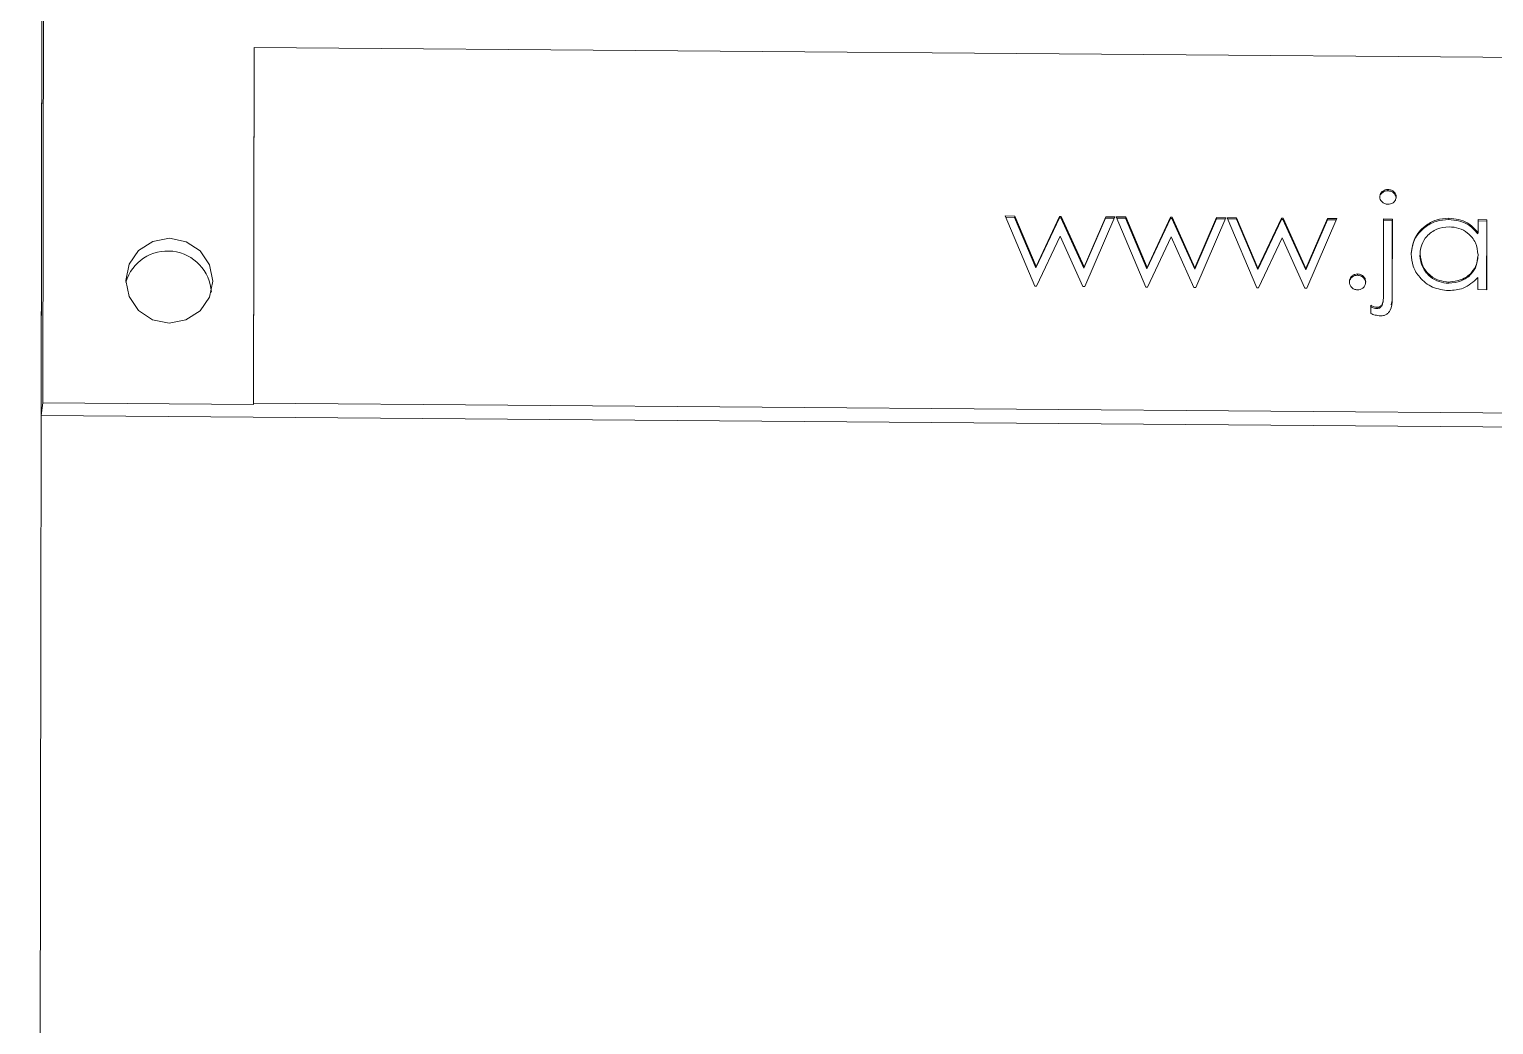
# Model space of a CAD drawing. Extents: x 766778 to 845620, y 133762 to 209800.
# Drawn here: x 788339.6 to 788391.7, y 190642.7 to 190678.1 of the extents above; entities that cross this region are included whole.
import ezdxf

# ---------------------------------------------------------------- set-up
doc = ezdxf.new("R2010")
doc.units = 0
doc.header["$MEASUREMENT"] = 0
doc.layers.get('0').update_dxf_attribs({"color": 1, "linetype": 'CONTINUOUS'})

# ---------------------------------------------------------------- blocks, each defined once
blk = doc.blocks.new('fifui')
at = {"color": 252, "linetype": 'Continuous', "lineweight": 5}
for p, q in [((405058.094, -8170.138), (405058.094, -8581.285)), ((405058.147, -8237.814), (405058.147, -8344.884)), ((405058.094, -8238.273), (405058.094, -8345.343)), ((405065.649, -8332.23), (405065.644, -8332.275)), ((405065.644, -8332.275), (405065.644, -8344.929)), ((405065.649, -8332.23), (405065.649, -8344.883)), ((405150.62, -8332.74), (405065.649, -8332.23)), ((405105.992, -8337.253), (405105.998, -8337.208)), ((405106.284, -8337.519), (405106.289, -8337.473)), ((405092.384, -8338.174), (405092.721, -8338.176)), ((405093.443, -8340.67), (405092.384, -8338.174)), ((405092.403, -8338.22), (405092.715, -8338.222)), ((405092.715, -8338.222), (405092.721, -8338.176)), ((405092.715, -8338.222), (405093.477, -8340.017)), ((405092.721, -8338.176), (405093.483, -8339.971)), ((405093.477, -8340.017), (405094.312, -8338.232)), ((405093.483, -8339.971), (405094.317, -8338.186)), ((405094.312, -8338.232), (405094.317, -8338.186)), ((405094.312, -8338.232), (405094.365, -8338.232)), ((405094.317, -8338.186), (405094.371, -8338.186)), ((405094.365, -8338.232), (405094.371, -8338.186)), ((405094.365, -8338.232), (405095.182, -8340.028)), ((405094.371, -8338.186), (405095.187, -8339.982)), ((405095.182, -8340.028), (405095.951, -8338.241)), ((405095.187, -8339.982), (405095.956, -8338.196)), ((405096.286, -8338.198), (405095.217, -8340.681)), ((405095.951, -8338.241), (405095.956, -8338.196)), ((405095.951, -8338.241), (405096.266, -8338.243)), ((405095.956, -8338.196), (405096.286, -8338.198)), ((405096.331, -8338.198), (405096.668, -8338.2)), ((405097.39, -8340.694), (405096.331, -8338.198)), ((405096.35, -8338.244), (405096.663, -8338.246)), ((405096.663, -8338.246), (405096.668, -8338.2)), ((405096.663, -8338.246), (405097.425, -8340.041)), ((405096.668, -8338.2), (405097.43, -8339.995)), ((405097.425, -8340.041), (405098.259, -8338.255)), ((405097.43, -8339.995), (405098.265, -8338.209)), ((405098.259, -8338.255), (405098.265, -8338.209)), ((405098.259, -8338.255), (405098.313, -8338.256)), ((405098.265, -8338.209), (405098.318, -8338.21)), ((405098.313, -8338.256), (405098.318, -8338.21)), ((405098.313, -8338.256), (405099.129, -8340.051)), ((405098.318, -8338.21), (405099.134, -8340.005)), ((405099.129, -8340.051), (405099.898, -8338.265)), ((405099.134, -8340.005), (405099.903, -8338.219)), ((405100.233, -8338.221), (405099.165, -8340.704)), ((405099.898, -8338.265), (405099.903, -8338.219)), ((405099.898, -8338.265), (405100.214, -8338.267)), ((405099.903, -8338.219), (405100.233, -8338.221)), ((405100.278, -8338.222), (405100.615, -8338.224)), ((405101.337, -8340.717), (405100.278, -8338.222)), ((405100.298, -8338.267), (405100.61, -8338.269)), ((405100.61, -8338.269), (405100.615, -8338.224)), ((405100.61, -8338.269), (405101.372, -8340.065)), ((405100.615, -8338.224), (405101.377, -8340.019)), ((405101.372, -8340.065), (405102.207, -8338.279)), ((405101.377, -8340.019), (405102.212, -8338.233)), ((405102.207, -8338.279), (405102.212, -8338.233)), ((405102.207, -8338.279), (405102.26, -8338.279)), ((405102.212, -8338.233), (405102.265, -8338.233)), ((405102.26, -8338.279), (405102.265, -8338.233)), ((405102.26, -8338.279), (405103.077, -8340.075)), ((405102.265, -8338.233), (405103.082, -8340.029)), ((405103.077, -8340.075), (405103.845, -8338.289)), ((405103.082, -8340.029), (405103.851, -8338.243)), ((405104.181, -8338.245), (405103.112, -8340.728)), ((405103.845, -8338.289), (405103.851, -8338.243)), ((405103.845, -8338.289), (405104.161, -8338.291)), ((405103.851, -8338.243), (405104.181, -8338.245)), ((405105.841, -8338.255), (405106.155, -8338.257)), ((405105.841, -8341.009), (405105.841, -8338.255)), ((405105.841, -8338.301), (405106.149, -8338.303)), ((405106.149, -8338.303), (405106.155, -8338.257)), ((405106.149, -8338.303), (405106.149, -8341.156)), ((405106.155, -8338.257), (405106.155, -8341.11)), ((405108.165, -8338.271), (405108.17, -8338.225)), ((405109.205, -8338.736), (405109.205, -8338.275)), ((405109.205, -8338.275), (405109.519, -8338.277)), ((405109.205, -8338.321), (405109.513, -8338.323)), ((405109.513, -8338.323), (405109.519, -8338.277)), ((405109.513, -8338.323), (405109.513, -8340.767)), ((405109.519, -8338.277), (405109.519, -8340.767)), ((405062.645, -8339.022), (405062.052, -8339.134)), ((405063.238, -8339.141), (405062.645, -8339.022)), ((405094.335, -8338.885), (405093.501, -8340.67)), ((405095.152, -8340.68), (405094.335, -8338.885)), ((405098.282, -8338.908), (405097.448, -8340.694)), ((405099.099, -8340.704), (405098.282, -8338.908)), ((405102.23, -8338.932), (405101.396, -8340.718)), ((405103.047, -8340.728), (405102.23, -8338.932)), ((405109.199, -8338.782), (405109.205, -8338.736)), ((405061.55, -8339.458), (405061.214, -8339.945)), ((405062.052, -8339.134), (405061.55, -8339.458)), ((405063.741, -8339.471), (405063.238, -8339.141)), ((405064.077, -8339.962), (405063.741, -8339.471)), ((405107.136, -8339.55), (405107.141, -8339.504)), ((405107.149, -8339.382), (405107.143, -8339.439)), ((405061.214, -8339.945), (405061.096, -8340.522)), ((405064.195, -8340.54), (405064.077, -8339.962)), ((405093.477, -8340.017), (405093.483, -8339.971)), ((405095.182, -8340.028), (405095.187, -8339.982)), ((405097.425, -8340.041), (405097.43, -8339.995)), ((405099.129, -8340.051), (405099.134, -8340.005)), ((405101.372, -8340.065), (405101.377, -8340.019)), ((405103.077, -8340.075), (405103.082, -8340.029)), ((405109.191, -8339.711), (405109.197, -8339.653)), ((405061.096, -8340.522), (405061.214, -8341.1)), ((405064.077, -8341.117), (405064.195, -8340.54)), ((405104.916, -8340.261), (405104.921, -8340.215)), ((405105.207, -8340.546), (405105.213, -8340.5)), ((405108.166, -8340.542), (405108.172, -8340.496)), ((405109.205, -8340.765), (405109.205, -8340.334)), ((405061.214, -8341.1), (405061.55, -8341.591)), ((405063.741, -8341.604), (405064.077, -8341.117)), ((405093.501, -8340.67), (405093.443, -8340.67)), ((405095.217, -8340.681), (405095.152, -8340.68)), ((405097.448, -8340.694), (405097.39, -8340.694)), ((405099.165, -8340.704), (405099.099, -8340.704)), ((405101.396, -8340.718), (405101.337, -8340.717)), ((405103.112, -8340.728), (405103.047, -8340.728)), ((405109.519, -8340.767), (405109.205, -8340.765)), ((405061.55, -8341.591), (405062.052, -8341.921)), ((405063.238, -8341.928), (405063.741, -8341.604)), ((405105.392, -8341.624), (405105.392, -8341.33)), ((405105.61, -8341.444), (405105.615, -8341.398)), ((405105.797, -8341.338), (405105.823, -8341.221)), ((405105.797, -8341.338), (405105.803, -8341.292)), ((405105.828, -8341.222), (405105.833, -8341.176)), ((405106.149, -8341.156), (405106.121, -8341.311)), ((405062.052, -8341.921), (405062.645, -8342.04)), ((405062.645, -8342.04), (405063.238, -8341.928)), ((405058.147, -8344.884), (405058.094, -8345.343)), ((405058.147, -8344.884), (405065.644, -8344.929)), ((405065.649, -8344.883), (405065.644, -8344.929)), ((405065.649, -8344.883), (405150.62, -8345.393)), ((405058.094, -8345.343), (405158.06, -8345.943))]:
    blk.add_line(p, q, dxfattribs=at)
blk.add_arc((405062.588, -8341.03), 1.556, 3.5203, 163.449, dxfattribs=at)
for points, knots in [([(405105.706, -8337.469), (405105.711, -8337.429), (405105.722, -8337.348), (405105.806, -8337.264), (405105.9, -8337.214), (405105.965, -8337.21), (405105.998, -8337.208)], [0, 0, 0, 0, 0.279334, 0.558872, 0.779353, 1, 1, 1, 1]), ([(405105.998, -8337.732), (405105.956, -8337.728), (405105.874, -8337.719), (405105.779, -8337.65), (405105.716, -8337.564), (405105.709, -8337.501), (405105.706, -8337.469)], [0, 0, 0, 0, 0.279829, 0.559733, 0.779841, 1, 1, 1, 1]), ([(405105.729, -8337.399), (405105.754, -8337.367), (405105.798, -8337.309), (405105.895, -8337.26), (405105.96, -8337.256), (405105.992, -8337.253)], [0, 0, 0, 0, 0.387932, 0.693875, 1, 1, 1, 1]), ([(405105.992, -8337.253), (405106.034, -8337.258), (405106.117, -8337.266), (405106.212, -8337.336), (405106.274, -8337.423), (405106.281, -8337.487), (405106.284, -8337.519)], [0, 0, 0, 0, 0.279807, 0.559711, 0.779793, 1, 1, 1, 1]), ([(405105.998, -8337.208), (405106.039, -8337.212), (405106.122, -8337.22), (405106.218, -8337.29), (405106.279, -8337.377), (405106.286, -8337.441), (405106.289, -8337.473)], [0, 0, 0, 0, 0.279782, 0.559674, 0.779762, 1, 1, 1, 1]), ([(405106.289, -8337.473), (405106.283, -8337.513), (405106.272, -8337.593), (405106.188, -8337.676), (405106.095, -8337.726), (405106.03, -8337.73), (405105.998, -8337.732)], [0, 0, 0, 0, 0.279179, 0.5588592, 0.779348, 1, 1, 1, 1]), ([(405106.822, -8339.545), (405106.846, -8339.354), (405106.895, -8338.972), (405107.265, -8338.559), (405107.703, -8338.307), (405108.011, -8338.283), (405108.165, -8338.271)], [0, 0, 0, 0, 0.279409, 0.55919, 0.779549, 1, 1, 1, 1]), ([(405106.827, -8339.499), (405106.852, -8339.308), (405106.9, -8338.927), (405107.271, -8338.514), (405107.708, -8338.261), (405108.016, -8338.237), (405108.17, -8338.225)], [0, 0, 0, 0, 0.2794119, 0.5591922, 0.7795479, 1, 1, 1, 1]), ([(405108.174, -8338.531), (405108.025, -8338.547), (405107.725, -8338.579), (405107.384, -8338.837), (405107.18, -8339.161), (405107.154, -8339.39), (405107.141, -8339.504)], [0, 0, 0, 0, 0.279773, 0.559295, 0.779711, 1, 1, 1, 1]), ([(405108.165, -8338.271), (405108.396, -8338.298), (405108.809, -8338.346), (405109.08, -8338.648), (405109.199, -8338.782)], [0, 0, 0, 0, 0.559068, 1, 1, 1, 1]), ([(405108.17, -8338.225), (405108.401, -8338.252), (405108.814, -8338.3), (405109.085, -8338.602), (405109.205, -8338.736)], [0, 0, 0, 0, 0.559063, 1, 1, 1, 1]), ([(405109.205, -8339.525), (405109.188, -8339.378), (405109.154, -8339.082), (405108.872, -8338.756), (405108.531, -8338.561), (405108.293, -8338.541), (405108.174, -8338.531)], [0, 0, 0, 0, 0.279658, 0.559214, 0.779486, 1, 1, 1, 1]), ([(405108.16, -8340.802), (405107.964, -8340.779), (405107.571, -8340.731), (405107.136, -8340.377), (405106.867, -8339.95), (405106.841, -8339.649), (405106.827, -8339.499)], [0, 0, 0, 0, 0.279576, 0.559336, 0.779589, 1, 1, 1, 1]), ([(405107.136, -8339.55), (405107.157, -8339.695), (405107.2, -8339.987), (405107.475, -8340.313), (405107.813, -8340.507), (405108.049, -8340.53), (405108.166, -8340.542)], [0, 0, 0, 0, 0.279426, 0.559148, 0.779567, 1, 1, 1, 1]), ([(405107.141, -8339.504), (405107.163, -8339.65), (405107.205, -8339.941), (405107.48, -8340.267), (405107.819, -8340.461), (405108.054, -8340.485), (405108.172, -8340.496)], [0, 0, 0, 0, 0.2794254, 0.5591436, 0.7795751, 1, 1, 1, 1]), ([(405108.166, -8340.542), (405108.316, -8340.526), (405108.616, -8340.492), (405108.965, -8340.244), (405109.169, -8339.916), (405109.189, -8339.686), (405109.199, -8339.571)], [0, 0, 0, 0, 0.27982, 0.55939, 0.77961, 1, 1, 1, 1]), ([(405108.172, -8340.496), (405108.322, -8340.48), (405108.621, -8340.446), (405108.971, -8340.199), (405109.174, -8339.87), (405109.194, -8339.64), (405109.205, -8339.525)], [0, 0, 0, 0, 0.279827, 0.559388, 0.779605, 1, 1, 1, 1]), ([(405104.629, -8340.497), (405104.634, -8340.455), (405104.645, -8340.371), (405104.724, -8340.279), (405104.82, -8340.223), (405104.887, -8340.218), (405104.921, -8340.215)], [0, 0, 0, 0, 0.2795866, 0.5593022, 0.7795704, 1, 1, 1, 1]), ([(405104.921, -8340.783), (405104.878, -8340.777), (405104.792, -8340.766), (405104.697, -8340.689), (405104.639, -8340.596), (405104.633, -8340.53), (405104.629, -8340.497)], [0, 0, 0, 0, 0.279568, 0.559135, 0.779563, 1, 1, 1, 1]), ([(405104.651, -8340.422), (405104.674, -8340.387), (405104.716, -8340.324), (405104.815, -8340.269), (405104.882, -8340.263), (405104.916, -8340.261)], [0, 0, 0, 0, 0.3882589, 0.6939951, 1, 1, 1, 1]), ([(405104.916, -8340.261), (405104.959, -8340.266), (405105.045, -8340.276), (405105.139, -8340.354), (405105.199, -8340.447), (405105.205, -8340.513), (405105.207, -8340.546)], [0, 0, 0, 0, 0.2795951, 0.5592075, 0.7794706, 1, 1, 1, 1]), ([(405104.921, -8340.215), (405104.964, -8340.22), (405105.05, -8340.23), (405105.145, -8340.309), (405105.204, -8340.401), (405105.21, -8340.467), (405105.213, -8340.5)], [0, 0, 0, 0, 0.279612, 0.559216, 0.779484, 1, 1, 1, 1]), ([(405105.213, -8340.5), (405105.207, -8340.542), (405105.197, -8340.626), (405105.118, -8340.718), (405105.022, -8340.774), (405104.955, -8340.78), (405104.921, -8340.783)], [0, 0, 0, 0, 0.2794626, 0.5593411, 0.7796658, 1, 1, 1, 1]), ([(405109.205, -8340.334), (405109.039, -8340.486), (405108.743, -8340.759), (405108.339, -8340.789), (405108.16, -8340.802)], [0, 0, 0, 0, 0.558767, 1, 1, 1, 1]), ([(405106.155, -8341.11), (405106.15, -8341.249), (405106.143, -8341.423), (405106.028, -8341.593), (405105.948, -8341.659), (405105.85, -8341.699), (405105.781, -8341.703), (405105.746, -8341.705)], [0, 0, 0, 0, 0.498699, 0.624044, 0.749326, 0.874596, 1, 1, 1, 1]), ([(405105.803, -8341.292), (405105.817, -8341.24), (405105.842, -8341.147), (405105.841, -8341.051), (405105.841, -8341.009)], [0, 0, 0, 0, 0.558838, 1, 1, 1, 1]), ([(405105.387, -8341.376), (405105.426, -8341.396), (405105.497, -8341.432), (405105.575, -8341.44), (405105.61, -8341.444)], [0, 0, 0, 0, 0.560355, 1, 1, 1, 1]), ([(405105.392, -8341.33), (405105.431, -8341.35), (405105.502, -8341.386), (405105.58, -8341.394), (405105.615, -8341.398)], [0, 0, 0, 0, 0.5603713, 1, 1, 1, 1]), ([(405105.746, -8341.705), (405105.678, -8341.698), (405105.556, -8341.687), (405105.442, -8341.643), (405105.392, -8341.624)], [0, 0, 0, 0, 0.55956, 1, 1, 1, 1]), ([(405105.61, -8341.444), (405105.631, -8341.443), (405105.674, -8341.44), (405105.746, -8341.41), (405105.778, -8341.365), (405105.797, -8341.338)], [0, 0, 0, 0, 0.28068, 0.561348, 1, 1, 1, 1]), ([(405105.615, -8341.398), (405105.636, -8341.397), (405105.679, -8341.394), (405105.751, -8341.364), (405105.783, -8341.319), (405105.803, -8341.292)], [0, 0, 0, 0, 0.280664, 0.561408, 1, 1, 1, 1])]:
    blk.add_open_spline(points, degree=3, knots=knots, dxfattribs=at)
blk = doc.blocks.new('A$C7EB86452')
at = {"rotation": 352.0000000000881}
blk.add_blockref('fifui', (-398601.243, 63941.463), dxfattribs=at)
blk = doc.blocks.new('ENGINE')
at = {"color": 4, "linetype": 'Continuous', "ltscale": 12, "rotation": 7.698618751251217}
blk.add_blockref('A$C7EB86452', (945855.316, 205857.513), dxfattribs=at)

msp = doc.modelspace()

# ---------------------------------------------------------------- block references
at = {"color": 7, "linetype": 'Continuous', "rotation": 0.1984573570547499}
msp.add_blockref('ENGINE', (-158232.80366, -17964.77499), dxfattribs=at)

doc.saveas('drawing.dxf')
